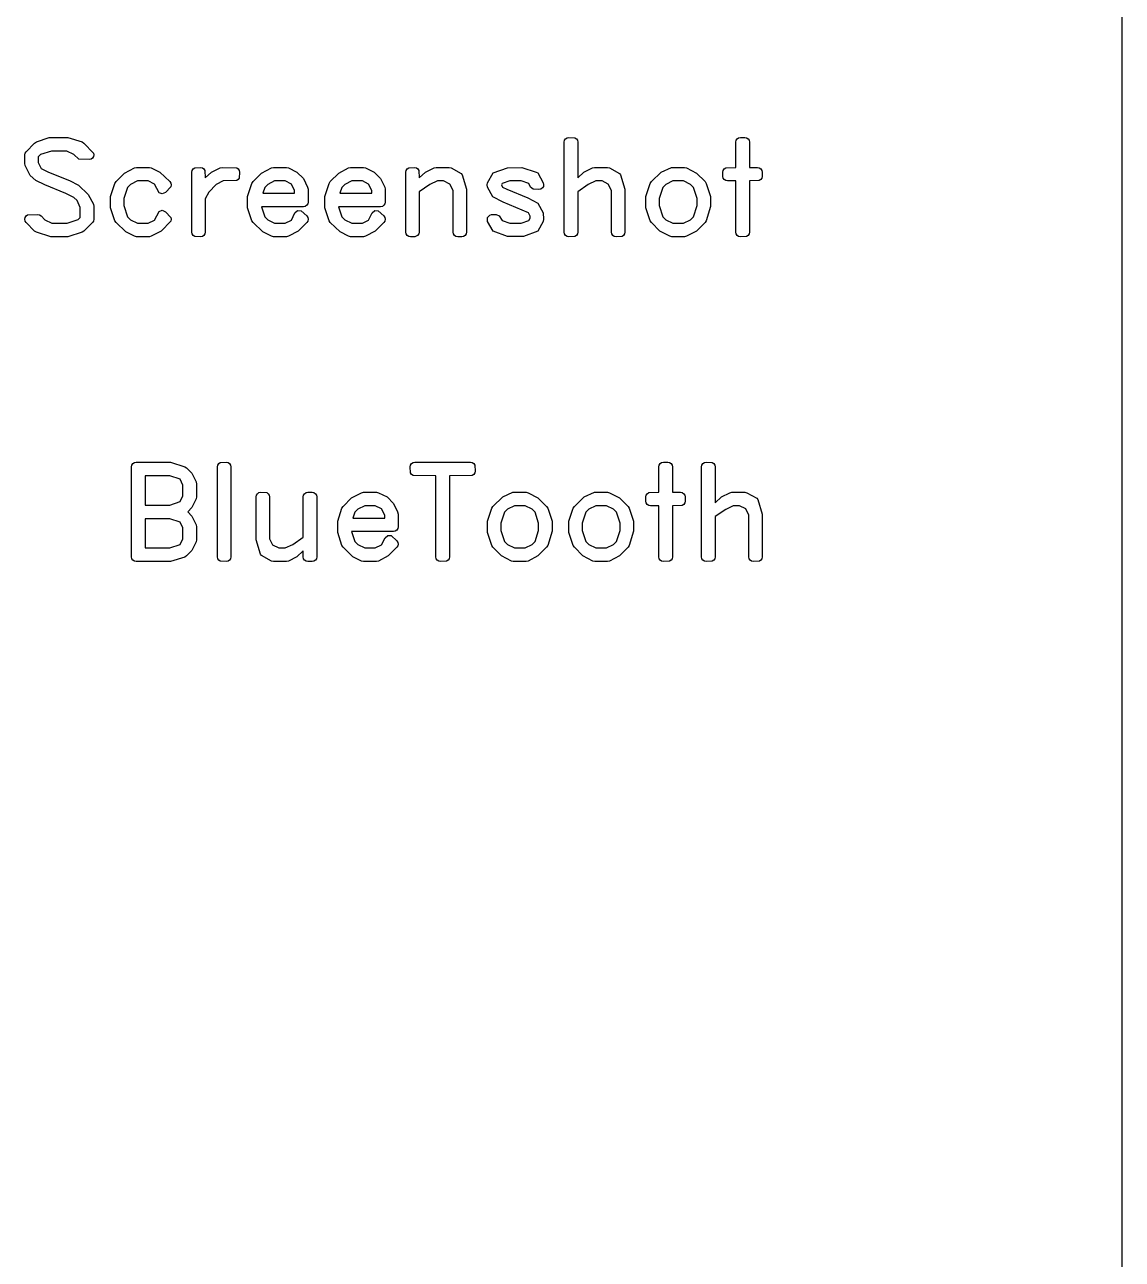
# Model space of a CAD drawing. Extents: x 5.1 to 34.9, y 5.1 to 102.1.
# Drawn here: x 23.82 to 34.87, y 53.63 to 66.06 of the extents above; entities that cross this region are included whole.
import ezdxf

# ---------------------------------------------------------------- set-up
doc = ezdxf.new("R2010")
doc.units = 0
doc.layers.get('0').update_dxf_attribs({"lineweight": 25, "true_color": 0xffffff})
doc.layers.add('Body004', color=7, linetype='BYLAYER', lineweight=5)

msp = doc.modelspace()

# ---------------------------------------------------------------- linework, layer by layer
at = {"lineweight": -3}
for points in [[(23.827413, 64.113471), (23.837399, 64.130115), (23.852476, 64.140297), (23.955864, 64.143626), (23.974074, 64.140297), (23.989151, 64.130115), (24.02753, 64.091932), (24.097434, 64.056882), (24.250753, 64.056882), (24.362364, 64.093499), (24.384099, 64.115234), (24.384099, 64.215292), (24.350811, 64.285196), (24.317524, 64.316917), (24.239004, 64.355296), (24.025768, 64.441844), (23.935695, 64.48688), (23.880673, 64.538574), (23.829175, 64.63687), (23.824084, 64.656843), (23.824084, 64.743586), (23.827413, 64.761796), (23.837399, 64.776874), (23.924143, 64.863617), (23.942353, 64.87517), (24.070804, 64.91864), (24.259173, 64.920206), (24.402505, 64.87517), (24.420715, 64.863617), (24.517445, 64.761796), (24.520774, 64.743586), (24.517445, 64.726942), (24.507459, 64.710299), (24.492382, 64.700116), (24.474171, 64.696788), (24.370784, 64.700116), (24.317524, 64.748481), (24.247424, 64.783531), (24.094105, 64.783531), (23.982494, 64.746915), (23.960759, 64.72518), (23.960759, 64.668591), (23.990718, 64.606911), (24.062384, 64.570295), (24.275816, 64.485118), (24.365693, 64.440277), (24.464185, 64.345114), (24.515683, 64.246817), (24.520774, 64.225279), (24.520774, 64.096828), (24.517445, 64.078617), (24.507459, 64.06354), (24.420715, 63.976797), (24.402505, 63.965244), (24.259173, 63.920208), (24.085685, 63.920208), (23.942353, 63.965244), (23.924143, 63.976797), (23.837399, 64.06354), (23.827413, 64.078617), (23.824084, 64.096828), (23.827413, 64.113471), (23.827413, 64.113471)], [(29.260145, 64.891814), (29.270131, 64.906891), (29.285209, 64.916877), (29.303615, 64.920206), (29.363533, 64.916877), (29.37861, 64.906891), (29.388596, 64.891814), (29.391925, 64.873604), (29.391925, 64.511944), (29.455171, 64.570295), (29.540153, 64.613569), (29.561888, 64.618464), (29.691905, 64.618464), (29.711878, 64.613569), (29.813503, 64.558546), (29.821923, 64.543469), (29.866959, 64.39857), (29.866959, 63.96681), (29.86363, 63.9486), (29.853644, 63.933523), (29.838566, 63.923536), (29.778649, 63.920208), (29.760242, 63.923536), (29.745165, 63.933523), (29.735179, 63.9486), (29.73185, 63.96681), (29.73185, 64.386821), (29.700129, 64.450264), (29.636883, 64.481789), (29.573636, 64.481789), (29.498641, 64.445172), (29.391925, 64.373506), (29.391925, 63.96681), (29.388596, 63.9486), (29.37861, 63.933523), (29.363533, 63.923536), (29.303615, 63.920208), (29.285209, 63.923536), (29.270131, 63.933523), (29.260145, 63.9486), (29.256816, 63.96681), (29.256816, 64.873604), (29.260145, 64.891814), (29.260145, 64.891814)], [(30.856579, 64.588505), (30.866566, 64.603582), (30.88321, 64.615135), (30.983268, 64.618464), (30.983268, 64.873604), (30.986597, 64.891814), (30.996583, 64.906891), (31.01166, 64.916877), (31.030067, 64.920206), (31.073341, 64.920206), (31.091551, 64.916877), (31.106628, 64.906891), (31.116614, 64.891814), (31.119943, 64.873604), (31.119943, 64.618464), (31.203358, 64.618464), (31.220002, 64.615135), (31.234883, 64.603582), (31.245066, 64.588505), (31.249961, 64.571861), (31.249961, 64.528587), (31.245066, 64.510181), (31.234883, 64.4953), (31.220002, 64.485118), (31.119943, 64.481789), (31.119943, 63.96681), (31.116614, 63.9486), (31.106628, 63.933523), (31.091551, 63.923536), (31.030067, 63.920208), (31.01166, 63.923536), (30.996583, 63.933523), (30.986597, 63.9486), (30.983268, 63.96681), (30.983268, 64.481789), (30.900049, 64.481789), (30.88321, 64.485118), (30.866566, 64.4953), (30.856579, 64.510181), (30.853251, 64.528587), (30.853251, 64.571861), (30.856579, 64.588505), (30.856579, 64.588505)], [(25.294025, 64.46025), (25.297354, 64.441844), (25.294025, 64.423634), (25.240569, 64.365282), (25.209044, 64.351967), (25.177323, 64.36352), (25.13072, 64.450264), (25.067278, 64.481789), (24.960758, 64.481789), (24.890658, 64.446935), (24.860699, 64.41678), (24.82232, 64.305169), (24.82232, 64.233503), (24.860699, 64.121891), (24.890658, 64.091932), (24.960758, 64.056882), (25.067278, 64.056882), (25.13072, 64.088603), (25.177323, 64.175151), (25.209044, 64.1869), (25.240569, 64.171823), (25.294025, 64.113471), (25.297354, 64.096828), (25.294025, 64.078617), (25.197296, 63.976797), (25.098999, 63.925299), (25.079026, 63.920208), (24.949009, 63.920208), (24.929036, 63.925299), (24.842293, 63.968572), (24.743997, 64.06354), (24.732248, 64.081946), (24.688974, 64.211963), (24.688974, 64.326904), (24.732248, 64.456921), (24.743997, 64.475131), (24.828978, 64.561875), (24.929036, 64.613569), (24.949009, 64.618464), (25.079026, 64.618464), (25.098999, 64.613569), (25.185743, 64.570295), (25.284039, 64.475131), (25.294025, 64.46025), (25.294025, 64.46025)], [(25.508828, 64.588505), (25.518814, 64.603582), (25.535654, 64.615135), (25.595572, 64.618464), (25.613978, 64.615135), (25.62886, 64.603582), (25.638846, 64.588505), (25.642174, 64.511944), (25.703855, 64.570295), (25.790598, 64.613569), (25.812333, 64.618464), (25.958994, 64.615135), (25.973876, 64.603582), (25.983862, 64.588505), (25.987191, 64.571861), (25.983862, 64.510181), (25.973876, 64.4953), (25.958994, 64.485118), (25.822319, 64.481789), (25.752219, 64.446935), (25.677224, 64.370177), (25.642174, 64.30184), (25.642174, 63.96681), (25.638846, 63.9486), (25.62886, 63.933523), (25.613978, 63.923536), (25.595572, 63.920208), (25.535654, 63.923536), (25.518814, 63.933523), (25.508828, 63.9486), (25.5055, 63.96681), (25.5055, 64.571861), (25.508828, 64.588505), (25.508828, 64.588505)], [(26.673894, 64.113471), (26.677223, 64.096828), (26.673894, 64.078617), (26.663908, 64.06354), (26.577164, 63.976797), (26.478868, 63.925299), (26.458896, 63.920208), (26.328878, 63.920208), (26.308906, 63.925299), (26.222162, 63.968572), (26.123866, 64.06354), (26.112117, 64.081946), (26.068843, 64.211963), (26.068843, 64.326904), (26.112117, 64.456921), (26.123866, 64.475131), (26.208847, 64.561875), (26.308906, 64.613569), (26.328878, 64.618464), (26.458896, 64.618464), (26.478868, 64.613569), (26.565612, 64.570295), (26.630621, 64.505286), (26.672132, 64.420305), (26.677223, 64.39857), (26.677223, 64.268552), (26.673894, 64.251909), (26.663908, 64.236831), (26.648831, 64.225279), (26.630621, 64.22195), (26.207281, 64.22195), (26.240568, 64.121891), (26.270527, 64.091932), (26.340627, 64.056882), (26.447147, 64.056882), (26.510589, 64.088603), (26.545443, 64.16027), (26.572269, 64.183571), (26.607123, 64.181809), (26.663908, 64.130115), (26.673894, 64.113471), (26.673894, 64.113471)], [(27.450475, 64.113471), (27.453803, 64.096828), (27.450475, 64.078617), (27.440488, 64.06354), (27.353745, 63.976797), (27.255448, 63.925299), (27.235476, 63.920208), (27.105458, 63.920208), (27.085486, 63.925299), (26.998742, 63.968572), (26.900446, 64.06354), (26.888697, 64.081946), (26.845423, 64.211963), (26.845423, 64.326904), (26.888697, 64.456921), (26.900446, 64.475131), (26.985427, 64.561875), (27.085486, 64.613569), (27.105458, 64.618464), (27.235476, 64.618464), (27.255448, 64.613569), (27.342192, 64.570295), (27.407201, 64.505286), (27.448712, 64.420305), (27.453803, 64.39857), (27.453803, 64.268552), (27.450475, 64.251909), (27.440488, 64.236831), (27.425411, 64.225279), (27.407201, 64.22195), (26.983861, 64.22195), (27.017148, 64.121891), (27.047107, 64.091932), (27.117207, 64.056882), (27.223727, 64.056882), (27.287169, 64.088603), (27.322024, 64.16027), (27.348849, 64.183571), (27.383703, 64.181809), (27.440488, 64.130115), (27.450475, 64.113471), (27.450475, 64.113471)], [(27.665277, 64.588505), (27.675264, 64.603582), (27.690341, 64.615135), (27.750455, 64.618464), (27.768665, 64.615135), (27.783742, 64.603582), (27.793728, 64.588505), (27.797057, 64.511944), (27.860304, 64.570295), (27.945285, 64.613569), (27.96702, 64.618464), (28.097037, 64.618464), (28.11701, 64.613569), (28.218635, 64.558546), (28.227055, 64.543469), (28.272091, 64.39857), (28.272091, 63.96681), (28.268762, 63.9486), (28.258776, 63.933523), (28.243698, 63.923536), (28.225292, 63.920208), (28.183781, 63.920208), (28.165375, 63.923536), (28.150297, 63.933523), (28.140311, 63.9486), (28.136982, 63.96681), (28.136982, 64.386821), (28.105261, 64.450264), (28.042015, 64.481789), (27.978768, 64.481789), (27.903773, 64.445172), (27.797057, 64.373506), (27.797057, 63.96681), (27.793728, 63.9486), (27.780413, 63.931956), (27.750455, 63.920208), (27.708747, 63.920208), (27.690341, 63.923536), (27.675264, 63.933523), (27.665277, 63.9486), (27.661949, 63.96681), (27.661949, 64.571861), (27.665277, 64.588505), (27.665277, 64.588505)], [(28.485327, 64.113471), (28.506866, 64.138535), (28.52351, 64.143626), (28.570309, 64.143626), (28.601834, 64.130115), (28.630226, 64.083513), (28.70855, 64.056882), (28.821924, 64.056882), (28.900248, 64.083513), (28.913563, 64.106814), (28.913563, 64.128549), (28.895157, 64.161836), (28.640213, 64.268552), (28.538588, 64.321812), (28.485327, 64.420305), (28.480236, 64.441844), (28.485327, 64.461816), (28.540154, 64.563637), (28.685249, 64.615135), (28.830343, 64.618464), (28.973676, 64.571861), (28.99032, 64.563637), (29.04358, 64.461816), (29.048671, 64.445172), (29.046909, 64.426962), (29.038685, 64.411885), (29.020279, 64.39857), (29.001873, 64.395241), (28.941955, 64.39857), (28.916891, 64.420305), (28.900248, 64.455159), (28.821924, 64.481789), (28.70855, 64.481789), (28.630226, 64.455159), (28.623569, 64.441844), (28.635317, 64.418542), (28.676829, 64.39857), (28.890261, 64.311826), (28.991886, 64.258566), (29.04358, 64.16027), (29.048671, 64.096828), (29.04358, 64.075289), (28.99032, 63.97523), (28.845225, 63.92197), (28.685249, 63.92197), (28.540154, 63.97523), (28.485327, 64.075289), (28.481999, 64.095261), (28.485327, 64.113471), (28.485327, 64.113471)], [(30.335139, 64.618464), (30.468485, 64.618464), (30.488458, 64.613569), (30.586754, 64.561875), (30.673498, 64.475131), (30.68505, 64.456921), (30.72852, 64.326904), (30.730087, 64.225279), (30.68505, 64.081946), (30.673498, 64.06354), (30.586754, 63.976797), (30.488458, 63.925299), (30.468485, 63.920208), (30.338468, 63.920208), (30.318495, 63.925299), (30.218437, 63.976797), (30.133455, 64.06354), (30.121707, 64.081946), (30.078433, 64.211963), (30.078433, 64.326904), (30.121707, 64.456921), (30.133455, 64.475131), (30.231752, 64.570295), (30.335139, 64.618464), (30.335139, 64.618464)], [(26.542115, 64.358625), (26.542115, 64.386821), (26.510589, 64.450264), (26.447147, 64.481789), (26.340627, 64.481789), (26.270527, 64.446935), (26.240568, 64.41678), (26.220595, 64.358625), (26.542115, 64.358625), (26.542115, 64.358625)], [(27.318695, 64.358625), (27.318695, 64.386821), (27.287169, 64.450264), (27.223727, 64.481789), (27.117207, 64.481789), (27.047107, 64.446935), (27.017148, 64.41678), (26.997176, 64.358625), (27.318695, 64.358625), (27.318695, 64.358625)], [(30.280117, 64.446935), (30.250158, 64.41678), (30.211779, 64.305169), (30.211779, 64.233503), (30.250158, 64.121891), (30.280117, 64.091932), (30.350216, 64.056882), (30.456737, 64.056882), (30.526836, 64.091932), (30.556795, 64.121891), (30.593412, 64.233503), (30.593412, 64.305169), (30.556795, 64.41678), (30.526836, 64.446935), (30.456737, 64.481789), (30.350216, 64.481789), (30.280117, 64.446935), (30.280117, 64.446935)], [(24.903973, 61.621796), (24.913959, 61.636874), (24.929036, 61.64686), (24.947443, 61.650189), (25.292459, 61.650189), (25.435791, 61.605153), (25.454002, 61.5936), (25.505695, 61.538577), (25.548969, 61.451834), (25.55406, 61.430099), (25.55406, 61.301844), (25.548969, 61.280109), (25.505695, 61.193561), (25.46575, 61.150287), (25.505695, 61.106818), (25.548969, 61.02027), (25.55406, 60.998535), (25.55406, 60.87028), (25.548969, 60.848545), (25.505695, 60.761801), (25.454002, 60.706779), (25.435791, 60.695226), (25.292459, 60.65019), (24.947443, 60.65019), (24.929036, 60.653519), (24.913959, 60.663505), (24.903973, 60.678582), (24.900644, 60.696793), (24.900644, 61.603586), (24.903973, 61.621796), (24.903973, 61.621796)], [(25.767297, 61.621796), (25.777283, 61.636874), (25.79236, 61.64686), (25.85404, 61.650189), (25.872251, 61.64686), (25.887328, 61.636874), (25.897314, 61.621796), (25.900643, 61.603586), (25.900643, 60.696793), (25.897314, 60.678582), (25.887328, 60.663505), (25.872251, 60.653519), (25.85404, 60.65019), (25.79236, 60.653519), (25.777283, 60.663505), (25.767297, 60.678582), (25.763968, 60.696793), (25.763968, 61.603586), (25.767297, 61.621796), (25.767297, 61.621796)], [(27.708747, 61.621796), (27.718733, 61.636874), (27.733615, 61.64686), (27.752021, 61.650189), (28.312036, 61.650189), (28.330442, 61.64686), (28.345324, 61.636874), (28.35531, 61.621796), (28.358639, 61.560117), (28.35531, 61.541906), (28.345324, 61.526829), (28.330442, 61.516843), (28.100366, 61.513514), (28.100366, 60.696793), (28.097037, 60.678582), (28.087051, 60.663505), (28.071974, 60.653519), (28.010294, 60.65019), (27.992083, 60.653519), (27.977006, 60.663505), (27.96702, 60.678582), (27.963691, 60.696793), (27.963691, 61.513514), (27.733615, 61.516843), (27.718733, 61.526829), (27.708747, 61.541906), (27.705418, 61.603586), (27.708747, 61.621796), (27.708747, 61.621796)], [(30.081566, 61.318488), (30.091552, 61.333565), (30.108196, 61.345118), (30.208254, 61.348446), (30.208254, 61.603586), (30.211583, 61.621796), (30.22157, 61.636874), (30.236647, 61.64686), (30.255053, 61.650189), (30.298327, 61.650189), (30.316537, 61.64686), (30.331614, 61.636874), (30.341601, 61.621796), (30.34493, 61.603586), (30.34493, 61.348446), (30.428344, 61.348446), (30.444988, 61.345118), (30.45987, 61.333565), (30.470052, 61.318488), (30.474947, 61.301844), (30.474947, 61.25857), (30.470052, 61.240164), (30.45987, 61.225282), (30.444988, 61.2151), (30.34493, 61.211772), (30.34493, 60.696793), (30.341601, 60.678582), (30.331614, 60.663505), (30.316537, 60.653519), (30.255053, 60.65019), (30.236647, 60.653519), (30.22157, 60.663505), (30.211583, 60.678582), (30.208254, 60.696793), (30.208254, 61.211772), (30.125035, 61.211772), (30.108196, 61.2151), (30.091552, 61.225282), (30.081566, 61.240164), (30.078237, 61.25857), (30.078237, 61.301844), (30.081566, 61.318488), (30.081566, 61.318488)], [(30.643147, 61.621796), (30.653134, 61.636874), (30.668211, 61.64686), (30.686617, 61.650189), (30.746535, 61.64686), (30.761612, 61.636874), (30.771598, 61.621796), (30.774927, 61.603586), (30.774927, 61.241926), (30.838173, 61.300277), (30.923155, 61.343551), (30.944889, 61.348446), (31.074907, 61.348446), (31.094879, 61.343551), (31.196505, 61.288529), (31.204925, 61.273451), (31.249961, 61.128553), (31.249961, 60.696793), (31.246632, 60.678582), (31.236646, 60.663505), (31.221568, 60.653519), (31.161651, 60.65019), (31.143244, 60.653519), (31.128167, 60.663505), (31.118181, 60.678582), (31.114852, 60.696793), (31.114852, 61.116804), (31.083131, 61.180246), (31.019884, 61.211772), (30.956638, 61.211772), (30.881643, 61.175155), (30.774927, 61.103489), (30.774927, 60.696793), (30.771598, 60.678582), (30.761612, 60.663505), (30.746535, 60.653519), (30.686617, 60.65019), (30.668211, 60.653519), (30.653134, 60.663505), (30.643147, 60.678582), (30.639818, 60.696793), (30.639818, 61.603586), (30.643147, 61.621796), (30.643147, 61.621796)], [(25.035753, 61.218429), (25.284039, 61.218429), (25.388993, 61.253479), (25.417385, 61.31183), (25.417385, 61.420113), (25.388993, 61.478464), (25.284039, 61.513514), (25.035753, 61.513514), (25.035753, 61.218429), (25.035753, 61.218429)], [(26.157153, 61.318488), (26.16714, 61.333565), (26.182217, 61.345118), (26.200623, 61.348446), (26.260541, 61.345118), (26.275618, 61.333565), (26.285604, 61.318488), (26.288933, 61.301844), (26.288933, 60.880266), (26.320654, 60.818586), (26.383901, 60.786865), (26.447147, 60.786865), (26.522142, 60.823482), (26.628858, 60.895148), (26.628858, 61.301844), (26.632187, 61.318488), (26.642173, 61.333565), (26.657251, 61.345118), (26.675657, 61.348446), (26.717168, 61.348446), (26.735574, 61.345118), (26.750652, 61.333565), (26.760638, 61.318488), (26.763967, 61.301844), (26.763967, 60.696793), (26.760638, 60.678582), (26.750652, 60.663505), (26.735574, 60.653519), (26.717168, 60.65019), (26.675657, 60.65019), (26.657251, 60.653519), (26.642173, 60.663505), (26.632187, 60.678582), (26.628858, 60.696793), (26.628858, 60.756906), (26.565612, 60.698555), (26.480631, 60.655281), (26.458896, 60.65019), (26.328878, 60.65019), (26.308906, 60.655281), (26.207281, 60.710108), (26.198861, 60.725185), (26.153824, 60.87028), (26.153824, 61.301844), (26.157153, 61.318488), (26.157153, 61.318488)], [(27.580492, 60.843454), (27.583821, 60.82681), (27.580492, 60.8086), (27.570506, 60.793523), (27.483762, 60.706779), (27.385466, 60.655281), (27.365493, 60.65019), (27.235476, 60.65019), (27.215503, 60.655281), (27.12876, 60.698555), (27.030463, 60.793523), (27.018715, 60.811929), (26.975441, 60.941946), (26.975441, 61.056886), (27.018715, 61.186904), (27.030463, 61.205114), (27.115445, 61.291857), (27.215503, 61.343551), (27.235476, 61.348446), (27.365493, 61.348446), (27.385466, 61.343551), (27.472209, 61.300277), (27.537218, 61.235269), (27.57873, 61.150287), (27.583821, 61.128553), (27.583821, 60.998535), (27.580492, 60.981891), (27.570506, 60.966814), (27.555428, 60.955261), (27.537218, 60.951932), (27.113878, 60.951932), (27.147166, 60.851874), (27.177125, 60.821915), (27.247224, 60.786865), (27.353745, 60.786865), (27.417187, 60.818586), (27.452041, 60.890252), (27.478867, 60.913554), (27.513721, 60.911791), (27.570506, 60.860098), (27.580492, 60.843454), (27.580492, 60.843454)], [(28.740271, 61.348446), (28.873617, 61.348446), (28.89359, 61.343551), (28.991886, 61.291857), (29.07863, 61.205114), (29.090183, 61.186904), (29.133652, 61.056886), (29.135219, 60.955261), (29.090183, 60.811929), (29.07863, 60.793523), (28.991886, 60.706779), (28.89359, 60.655281), (28.873617, 60.65019), (28.7436, 60.65019), (28.723627, 60.655281), (28.623569, 60.706779), (28.538588, 60.793523), (28.526839, 60.811929), (28.483565, 60.941946), (28.483565, 61.056886), (28.526839, 61.186904), (28.538588, 61.205114), (28.636884, 61.300277), (28.740271, 61.348446), (28.740271, 61.348446)], [(29.560125, 61.348446), (29.693471, 61.348446), (29.713444, 61.343551), (29.81174, 61.291857), (29.898484, 61.205114), (29.910037, 61.186904), (29.953507, 61.056886), (29.955073, 60.955261), (29.910037, 60.811929), (29.898484, 60.793523), (29.81174, 60.706779), (29.713444, 60.655281), (29.693471, 60.65019), (29.563454, 60.65019), (29.543481, 60.655281), (29.443423, 60.706779), (29.358442, 60.793523), (29.346693, 60.811929), (29.303419, 60.941946), (29.303419, 61.056886), (29.346693, 61.186904), (29.358442, 61.205114), (29.456738, 61.300277), (29.560125, 61.348446), (29.560125, 61.348446)], [(27.448712, 61.088607), (27.448712, 61.116804), (27.417187, 61.180246), (27.353745, 61.211772), (27.247224, 61.211772), (27.177125, 61.176917), (27.147166, 61.146763), (27.127193, 61.088607), (27.448712, 61.088607), (27.448712, 61.088607)], [(28.685249, 61.176917), (28.65529, 61.146763), (28.616911, 61.035151), (28.616911, 60.963485), (28.65529, 60.851874), (28.685249, 60.821915), (28.755348, 60.786865), (28.861869, 60.786865), (28.931969, 60.821915), (28.961927, 60.851874), (28.998544, 60.963485), (28.998544, 61.035151), (28.961927, 61.146763), (28.931969, 61.176917), (28.861869, 61.211772), (28.755348, 61.211772), (28.685249, 61.176917), (28.685249, 61.176917)], [(29.505103, 61.176917), (29.475144, 61.146763), (29.436765, 61.035151), (29.436765, 60.963485), (29.475144, 60.851874), (29.505103, 60.821915), (29.575203, 60.786865), (29.681723, 60.786865), (29.751823, 60.821915), (29.781782, 60.851874), (29.818398, 60.963485), (29.818398, 61.035151), (29.781782, 61.146763), (29.751823, 61.176917), (29.681723, 61.211772), (29.575203, 61.211772), (29.505103, 61.176917), (29.505103, 61.176917)], [(25.035753, 60.786865), (25.284039, 60.786865), (25.388993, 60.821915), (25.417385, 60.880266), (25.417385, 60.988549), (25.388993, 61.0469), (25.284039, 61.08195), (25.035753, 61.08195), (25.035753, 60.786865), (25.035753, 60.786865)]]:
    msp.add_lwpolyline(points, dxfattribs=at)
at = {"layer": 'Body004', "lineweight": -3}
msp.add_lwpolyline([(34.87495, 5.924304), (34.87495, 101.325261)], dxfattribs=at)
msp.add_lwpolyline([(34.87495, 5.924304), (34.87495, 101.325261)], dxfattribs=at)
msp.add_lwpolyline([(34.87495, 5.924304), (34.87495, 101.325261)], dxfattribs=at)
msp.add_lwpolyline([(34.87495, 5.924304), (34.87495, 101.325261)], dxfattribs=at)

doc.saveas('drawing.dxf')
